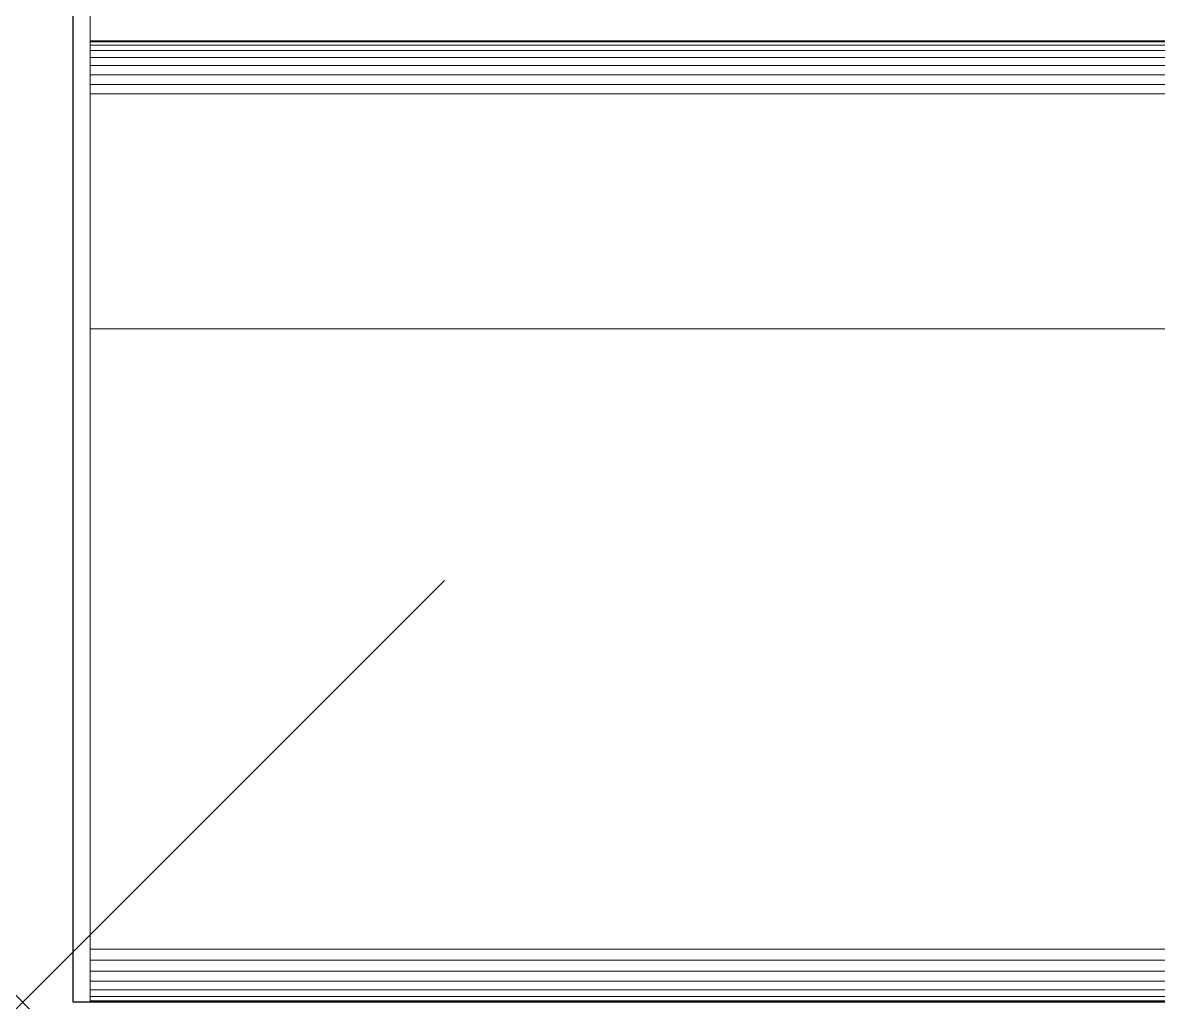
# Model space of a CAD drawing. Extents: x -225 to 1705, y -1183 to 75.
# Drawn here: x 0 to 67.3, y -797 to -738.9 of the extents above; entities that cross this region are included whole.
import ezdxf

# ---------------------------------------------------------------- set-up
doc = ezdxf.new("R2010")
doc.units = 0
doc.header["$PDMODE"] = 3
doc.header["$PDSIZE"] = 25
doc.linetypes.add('Dash', pattern=[6, 3, -3])
for name, color, linetype in [('IQ_200_2D', 1, 'Continuous'), ('IQ_200_3D', 1, 'Continuous'), ('IQ_INS_3D', 3, 'Continuous')]:
    doc.layers.add(name, color=color, linetype=linetype)

# ---------------------------------------------------------------- blocks, each defined once
blk = doc.blocks.new('NMPWDRE5_INT')
at = {"layer": 'IQ_200_2D'}
for p, q in [((3, -797), (3, -737)), ((149, -797), (3, -797))]:
    blk.add_line(p, q, dxfattribs=at)
at = {"layer": 'IQ_INS_3D'}
blk.add_point((0, -797), dxfattribs=at)
at = {"layer": 'IQ_200_3D', "lineweight": 9}
mesh = blk.add_polyface(dxfattribs=at)
corners = [(4, -737, 758.131), (4, -737, 188), (4, -794.5, 188), (4, -795.147, 188.085), (4, -795.75, 188.335), (4, -796.268, 188.732), (4, -796.665, 189.25), (4, -796.915, 189.853), (4, -797, 190.5), (4, -797, 771.62), (4, -796.915, 772.267), (4, -796.665, 772.87), (4, -796.268, 773.388), (4, -795.75, 773.785), (4, -795.147, 774.035), (4, -794.5, 774.12), (4, -793.853, 774.035)]
mesh.append_faces([[corners[k] for k in face] for face in [(16, 13, 14, 15)]], dxfattribs={"vtx0": -1})
mesh.append_faces([[corners[k] for k in face] for face in [(9, 16, 0, 8)]], dxfattribs={"vtx0": -1, "vtx2": -1})
mesh.append_faces([[corners[k] for k in face] for face in [(8, 0, 1, 2)]], dxfattribs={"vtx0": -1, "vtx3": -1})
mesh.append_faces([[corners[k] for k in face] for face in [(5, 6, 3, 4)]], dxfattribs={"vtx1": -1})
mesh.append_faces([[corners[k] for k in face] for face in [(6, 7, 3)]], dxfattribs={"vtx1": -1, "vtx2": -1})
mesh.append_faces([[corners[k] for k in face] for face in [(12, 13, 16, 9)]], dxfattribs={"vtx1": -1, "vtx2": -1, "vtx3": -1})
mesh.append_faces([[corners[k] for k in face] for face in [(7, 8, 2, 3)]], dxfattribs={"vtx1": -1, "vtx3": -1})
mesh.append_faces([[corners[k] for k in face] for face in [(9, 10, 11, 12)]], dxfattribs={"vtx3": -1})
mesh = blk.add_polyface(dxfattribs=at)
corners = [(558, -794.5, 188), (4, -794.5, 188), (4, -737, 188), (558, -737, 188)]
mesh.append_faces([[corners[k] for k in face] for face in [(0, 1, 2, 3)]])
mesh = blk.add_polyface(dxfattribs=at)
corners = [(558, -737, 758.131), (4, -737, 758.131), (4, -793.853, 774.035), (558, -793.853, 774.035)]
mesh.append_faces([[corners[k] for k in face] for face in [(0, 1, 2, 3)]])
mesh = blk.add_polyface(dxfattribs=at)
corners = [(4, -757.076, 1493), (4, -740, 1493), (4, -740, 763.621), (4, -740.065, 763.054), (4, -740.258, 762.516), (4, -740.567, 762.035), (4, -740.978, 761.638), (4, -741.468, 761.344), (4, -742.012, 761.169), (4, -742.582, 761.123), (4, -743.147, 761.206), (4, -795.147, 775.81), (4, -795.75, 776.059), (4, -796.268, 776.457), (4, -796.665, 776.975), (4, -796.915, 777.577), (4, -797, 778.225), (4, -797, 1463.413)]
mesh.append_faces([[corners[k] for k in face] for face in [(5, 10, 2, 4)]], dxfattribs={"vtx0": -1, "vtx1": -1, "vtx2": -1})
mesh.append_faces([[corners[k] for k in face] for face in [(11, 15, 16), (2, 16, 17)]], dxfattribs={"vtx0": -1, "vtx2": -1})
mesh.append_faces([[corners[k] for k in face] for face in [(2, 10, 11, 16)]], dxfattribs={"vtx0": -1, "vtx2": -1, "vtx3": -1})
mesh.append_faces([[corners[k] for k in face] for face in [(5, 8, 9, 10)]], dxfattribs={"vtx0": -1, "vtx3": -1})
mesh.append_faces([[corners[k] for k in face] for face in [(12, 13, 11), (1, 2, 17, 0), (3, 4, 2)]], dxfattribs={"vtx1": -1})
mesh.append_faces([[corners[k] for k in face] for face in [(6, 7, 8, 5)]], dxfattribs={"vtx2": -1})
mesh.append_faces([[corners[k] for k in face] for face in [(13, 14, 15, 11)]], dxfattribs={"vtx2": -1, "vtx3": -1})
mesh = blk.add_polyface(dxfattribs=at)
corners = [(558, -740, 763.621), (4, -740, 763.621), (4, -740, 1493), (558, -740, 1493)]
mesh.append_faces([[corners[k] for k in face] for face in [(0, 1, 2, 3)]])
mesh = blk.add_polyface(dxfattribs=at)
corners = [(558, -740, 1493), (4, -740, 1493), (4, -757.076, 1493), (558, -757.076, 1493)]
mesh.append_faces([[corners[k] for k in face] for face in [(0, 1, 2, 3)]])
mesh = blk.add_polyface(dxfattribs=at)
corners = [(558, -740, 763.621), (558, -740.065, 763.054), (558, -740.258, 762.516), (558, -740.567, 762.035), (558, -740.978, 761.638), (558, -741.468, 761.344), (558, -742.012, 761.169), (558, -742.582, 761.123), (558, -743.147, 761.206), (4, -743.147, 761.206), (4, -742.582, 761.123), (4, -742.012, 761.169), (4, -741.468, 761.344), (4, -740.978, 761.638), (4, -740.567, 762.035), (4, -740.258, 762.516), (4, -740.065, 763.054), (4, -740, 763.621)]
mesh.append_faces([[corners[k] for k in face] for face in [(1, 16, 17, 0)]], dxfattribs={"vtx0": -1})
mesh.append_faces([[corners[k] for k in face] for face in [(7, 10, 11, 6), (6, 11, 12, 5), (5, 12, 13, 4), (3, 14, 15, 2), (2, 15, 16, 1), (14, 3, 4, 13)]], dxfattribs={"vtx0": -1, "vtx2": -1})
mesh.append_faces([[corners[k] for k in face] for face in [(8, 9, 10, 7)]], dxfattribs={"vtx2": -1})
at = {"layer": 'IQ_200_3D', "linetype": 'Dash', "lineweight": 9, "transparency": 33554458}
mesh = blk.add_polyface(dxfattribs=at)
corners = [(558, -757.076, 1493), (4, -757.076, 1493), (4, -740, 1493), (558, -740, 1493)]
mesh.append_faces([[corners[k] for k in face] for face in [(0, 1, 2, 3)]])
at = {"layer": 'IQ_200_3D', "lineweight": 9}
mesh = blk.add_polyface(dxfattribs=at)
corners = [(558, -795.147, 775.81), (4, -795.147, 775.81), (4, -743.147, 761.206), (558, -743.147, 761.206)]
mesh.append_faces([[corners[k] for k in face] for face in [(0, 1, 2, 3)]])
mesh = blk.add_polyface(dxfattribs=at)
corners = [(558, -757.076, 1493), (4, -757.076, 1493), (4, -797, 1463.413), (558, -797, 1463.413)]
mesh.append_faces([[corners[k] for k in face] for face in [(0, 1, 2, 3)]])
at = {"layer": 'IQ_200_3D', "linetype": 'Dash', "lineweight": 9, "transparency": 33554458}
mesh = blk.add_polyface(dxfattribs=at)
corners = [(558, -797, 1463.413), (4, -797, 1463.413), (4, -757.076, 1493), (558, -757.076, 1493)]
mesh.append_faces([[corners[k] for k in face] for face in [(0, 1, 2, 3)]])
at = {"layer": 'IQ_200_3D', "lineweight": 9}
mesh = blk.add_polyface(dxfattribs=at)
corners = [(558, -797, 771.62), (558, -796.915, 772.267), (558, -796.665, 772.87), (558, -796.268, 773.388), (558, -795.75, 773.785), (558, -795.147, 774.035), (558, -794.5, 774.12), (558, -793.853, 774.035), (4, -793.853, 774.035), (4, -794.5, 774.12), (4, -795.147, 774.035), (4, -795.75, 773.785), (4, -796.268, 773.388), (4, -796.665, 772.87), (4, -796.915, 772.267), (4, -797, 771.62)]
mesh.append_faces([[corners[k] for k in face] for face in [(1, 14, 15, 0)]], dxfattribs={"vtx0": -1})
mesh.append_faces([[corners[k] for k in face] for face in [(6, 9, 10, 5), (5, 10, 11, 4), (4, 11, 12, 3), (3, 12, 13, 2), (2, 13, 14, 1)]], dxfattribs={"vtx0": -1, "vtx2": -1})
mesh.append_faces([[corners[k] for k in face] for face in [(7, 8, 9, 6)]], dxfattribs={"vtx2": -1})
mesh = blk.add_polyface(dxfattribs=at)
corners = [(558, -794.5, 188), (558, -795.147, 188.085), (558, -795.75, 188.335), (558, -796.268, 188.732), (558, -796.665, 189.25), (558, -796.915, 189.853), (558, -797, 190.5), (4, -797, 190.5), (4, -796.915, 189.853), (4, -796.665, 189.25), (4, -796.268, 188.732), (4, -795.75, 188.335), (4, -795.147, 188.085), (4, -794.5, 188)]
mesh.append_faces([[corners[k] for k in face] for face in [(1, 12, 13, 0)]], dxfattribs={"vtx0": -1})
mesh.append_faces([[corners[k] for k in face] for face in [(5, 8, 9, 4), (4, 9, 10, 3), (2, 11, 12, 1), (11, 2, 3, 10)]], dxfattribs={"vtx0": -1, "vtx2": -1})
mesh.append_faces([[corners[k] for k in face] for face in [(6, 7, 8, 5)]], dxfattribs={"vtx2": -1})
mesh = blk.add_polyface(dxfattribs=at)
corners = [(558, -795.147, 775.81), (558, -795.75, 776.059), (558, -796.268, 776.457), (558, -796.665, 776.975), (558, -796.915, 777.577), (558, -797, 778.225), (4, -797, 778.225), (4, -796.915, 777.577), (4, -796.665, 776.975), (4, -796.268, 776.457), (4, -795.75, 776.059), (4, -795.147, 775.81)]
mesh.append_faces([[corners[k] for k in face] for face in [(1, 10, 11, 0)]], dxfattribs={"vtx0": -1})
mesh.append_faces([[corners[k] for k in face] for face in [(4, 7, 8, 3), (3, 8, 9, 2), (2, 9, 10, 1)]], dxfattribs={"vtx0": -1, "vtx2": -1})
mesh.append_faces([[corners[k] for k in face] for face in [(5, 6, 7, 4)]], dxfattribs={"vtx2": -1})
mesh = blk.add_polyface(dxfattribs=at)
corners = [(558, -797, 1463.413), (4, -797, 1463.413), (4, -797, 778.225), (558, -797, 778.225)]
mesh.append_faces([[corners[k] for k in face] for face in [(0, 1, 2, 3)]])
mesh = blk.add_polyface(dxfattribs=at)
corners = [(558, -797, 771.62), (4, -797, 771.62), (4, -797, 190.5), (558, -797, 190.5)]
mesh.append_faces([[corners[k] for k in face] for face in [(0, 1, 2, 3)]])

msp = doc.modelspace()

# ---------------------------------------------------------------- block references
msp.add_blockref('NMPWDRE5_INT', (0, 0))

doc.saveas('drawing.dxf')
